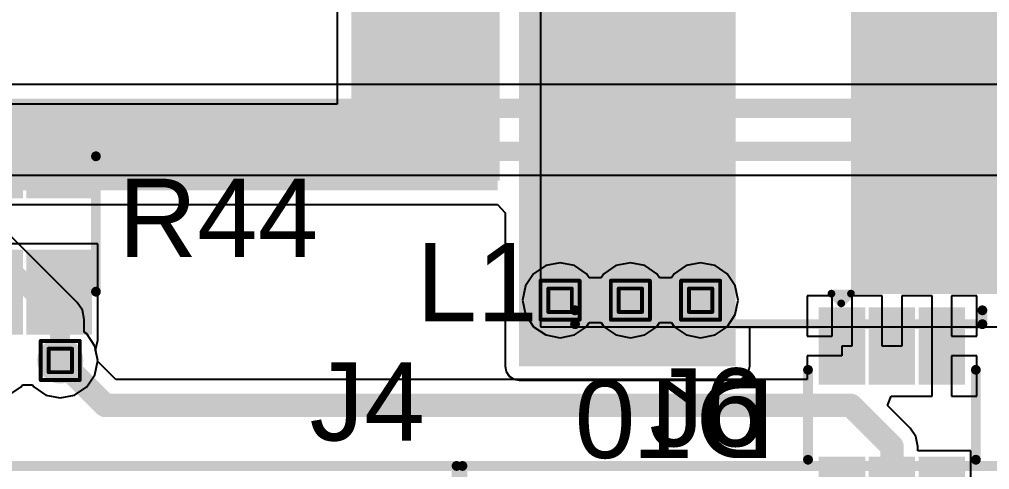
# Model space of a CAD drawing. Header units: inches. Extents: x -8 to 208, y -3 to 109.
# Drawn here: x 55.98 to 68.61, y 11.94 to 17.79 of the extents above; entities that cross this region are included whole.
import ezdxf

# ---------------------------------------------------------------- set-up
doc = ezdxf.new("R2010")
doc.units = ezdxf.units.IN
for name, color, linetype in [('BottomLayer', 5, 'Continuous'), ('BottomOverlay', 54, 'Continuous'), ('BottomPaste', 16, 'Continuous'), ('BottomSolder', 6, 'Continuous'), ('DrillDrawing', 1, 'Continuous'), ('TopLayer', 1, 'Continuous'), ('TopOverlay', 2, 'Continuous'), ('TopPaste', 8, 'Continuous'), ('TopSolder', 216, 'Continuous'), ('ViaHoleLayer', 16, 'Continuous')]:
    doc.layers.add(name, color=color, linetype=linetype)
doc.styles.add('Arial', font='', dxfattribs={"height": 0.2})
doc.styles.get('Arial').set_extended_font_data('Arial')

# ---------------------------------------------------------------- blocks, each defined once
blk = doc.blocks.new('VLS5045EX_100M_H_12')
at = {"layer": 'TopLayer'}
for points in [[(-3.05, 2), (-1.05, 2), (-1.05, -2), (-3.05, -2)], [(1.05, 2), (3.05, 2), (3.05, -2), (1.05, -2)]]:
    blk.add_hatch(color=1, dxfattribs=at).paths.add_polyline_path(points)
at = {"layer": 'TopPaste'}
for points in [[(-3.05, 2), (-1.05, 2), (-1.05, -2), (-3.05, -2)], [(1.05, 2), (3.05, 2), (3.05, -2), (1.05, -2)]]:
    blk.add_hatch(color=8, dxfattribs=at).paths.add_polyline_path(points)
at = {"layer": 'TopSolder'}
for points in [[(-3.152, 2.102), (-0.948, 2.102), (-0.948, -2.102), (-3.152, -2.102)], [(0.948, 2.102), (3.152, 2.102), (3.152, -2.102), (0.948, -2.102)]]:
    blk.add_hatch(color=216, dxfattribs=at).paths.add_polyline_path(points)
at = {"layer": 'TopOverlay'}
for points in [[(2.65, 2.5, 0.127, 0.127, 0), (-2.65, 2.5, 0.127, 0.127, 0)], [(-2.65, 2.5, 0.127, 0.127, 0), (-2.65, 2.32, 0.127, 0.127, 0)], [(2.65, 2.5, 0.127, 0.127, 0), (2.65, 2.32, 0.127, 0.127, 0)], [(-2.65, -2.32, 0.127, 0.127, 0), (-2.65, -2.5, 0.127, 0.127, 0)], [(2.65, -2.32, 0.127, 0.127, 0), (2.65, -2.5, 0.127, 0.127, 0)], [(2.65, -2.5, 0.127, 0.127, 0), (-2.65, -2.5, 0.127, 0.127, 0)]]:
    blk.add_lwpolyline(points, format="xyseb", dxfattribs=at)
for points in [[(-2.682, 2.5, 0.0635, 0.0635, 1), (-2.618, 2.5, 0.0635, 0.0635, 1)], [(-2.682, 2.5, 0.0635, 0.0635, 1), (-2.618, 2.5, 0.0635, 0.0635, 1)], [(2.618, 2.5, 0.0635, 0.0635, 1), (2.682, 2.5, 0.0635, 0.0635, 1)], [(2.618, 2.5, 0.0635, 0.0635, 1), (2.682, 2.5, 0.0635, 0.0635, 1)], [(-2.682, 2.32, 0.0635, 0.0635, 1), (-2.618, 2.32, 0.0635, 0.0635, 1)], [(2.618, 2.32, 0.0635, 0.0635, 1), (2.682, 2.32, 0.0635, 0.0635, 1)], [(-2.682, -2.32, 0.0635, 0.0635, 1), (-2.618, -2.32, 0.0635, 0.0635, 1)], [(2.618, -2.32, 0.0635, 0.0635, 1), (2.682, -2.32, 0.0635, 0.0635, 1)], [(-2.682, -2.5, 0.0635, 0.0635, 1), (-2.618, -2.5, 0.0635, 0.0635, 1)], [(-2.682, -2.5, 0.0635, 0.0635, 1), (-2.618, -2.5, 0.0635, 0.0635, 1)], [(2.618, -2.5, 0.0635, 0.0635, 1), (2.682, -2.5, 0.0635, 0.0635, 1)], [(2.618, -2.5, 0.0635, 0.0635, 1), (2.682, -2.5, 0.0635, 0.0635, 1)]]:
    blk.add_lwpolyline(points, format="xyseb", close=True, dxfattribs=at)
blk = doc.blocks.new('YC164_JR_070RL_25')
at = {"layer": 'TopLayer'}
for points in [[(-1.335, 1.565), (-0.435, 1.565), (-0.435, 0.915), (-1.335, 0.915)], [(1.335, 0.915), (0.435, 0.915), (0.435, 1.565), (1.335, 1.565)], [(-1.335, 0.665), (-0.435, 0.665), (-0.435, 0.135), (-1.335, 0.135)], [(1.335, 0.135), (0.435, 0.135), (0.435, 0.665), (1.335, 0.665)], [(-1.335, -0.135), (-0.435, -0.135), (-0.435, -0.665), (-1.335, -0.665)], [(1.335, -0.665), (0.435, -0.665), (0.435, -0.135), (1.335, -0.135)], [(-1.335, -0.915), (-0.435, -0.915), (-0.435, -1.565), (-1.335, -1.565)], [(1.335, -1.565), (0.435, -1.565), (0.435, -0.915), (1.335, -0.915)]]:
    blk.add_hatch(color=1, dxfattribs=at).paths.add_polyline_path(points)
at = {"layer": 'TopPaste'}
for points in [[(-1.335, 1.565), (-0.435, 1.565), (-0.435, 0.915), (-1.335, 0.915)], [(1.335, 0.915), (0.435, 0.915), (0.435, 1.565), (1.335, 1.565)], [(-1.335, 0.665), (-0.435, 0.665), (-0.435, 0.135), (-1.335, 0.135)], [(1.335, 0.135), (0.435, 0.135), (0.435, 0.665), (1.335, 0.665)], [(-1.335, -0.135), (-0.435, -0.135), (-0.435, -0.665), (-1.335, -0.665)], [(1.335, -0.665), (0.435, -0.665), (0.435, -0.135), (1.335, -0.135)], [(-1.335, -0.915), (-0.435, -0.915), (-0.435, -1.565), (-1.335, -1.565)], [(1.335, -1.565), (0.435, -1.565), (0.435, -0.915), (1.335, -0.915)]]:
    blk.add_hatch(color=8, dxfattribs=at).paths.add_polyline_path(points)
at = {"layer": 'TopSolder'}
for points in [[(-1.437, 1.667), (-0.333, 1.667), (-0.333, 0.813), (-1.437, 0.813)], [(1.437, 0.813), (0.333, 0.813), (0.333, 1.667), (1.437, 1.667)], [(-1.437, 0.767), (-0.333, 0.767), (-0.333, 0.033), (-1.437, 0.033)], [(1.437, 0.033), (0.333, 0.033), (0.333, 0.767), (1.437, 0.767)], [(-1.437, -0.033), (-0.333, -0.033), (-0.333, -0.767), (-1.437, -0.767)], [(1.437, -0.767), (0.333, -0.767), (0.333, -0.033), (1.437, -0.033)], [(-1.437, -0.813), (-0.333, -0.813), (-0.333, -1.667), (-1.437, -1.667)], [(1.437, -1.667), (0.333, -1.667), (0.333, -0.813), (1.437, -0.813)]]:
    blk.add_hatch(color=216, dxfattribs=at).paths.add_polyline_path(points)
at = {"layer": 'TopOverlay'}
for points in [[(-0.88, 1.718, 0.127, 0.127, 0), (0.88, 1.718, 0.127, 0.127, 0)], [(-1.676, 1.422, 0.2, 0.2, 0), (-1.676, 1.118, 0.2, 0.2, 0)], [(-1.676, 1.422, 0.2, 0.2, 0), (-1.524, 1.27, 0.2, 0.2, 0)], [(-1.524, 1.27, 0.2, 0.2, 0), (-1.676, 1.118, 0.2, 0.2, 0)], [(-0.88, -1.718, 0.127, 0.127, 0), (0.88, -1.718, 0.127, 0.127, 0)]]:
    blk.add_lwpolyline(points, format="xyseb", dxfattribs=at)
for points in [[(-0.912, 1.718, 0.0635, 0.0635, 1), (-0.848, 1.718, 0.0635, 0.0635, 1)], [(0.848, 1.718, 0.0635, 0.0635, 1), (0.912, 1.718, 0.0635, 0.0635, 1)], [(-1.726, 1.422, 0.1, 0.1, 1), (-1.626, 1.422, 0.1, 0.1, 1)], [(-1.726, 1.422, 0.1, 0.1, 1), (-1.626, 1.422, 0.1, 0.1, 1)], [(-1.574, 1.27, 0.1, 0.1, 1), (-1.474, 1.27, 0.1, 0.1, 1)], [(-1.574, 1.27, 0.1, 0.1, 1), (-1.474, 1.27, 0.1, 0.1, 1)], [(-1.726, 1.118, 0.1, 0.1, 1), (-1.626, 1.118, 0.1, 0.1, 1)], [(-1.726, 1.118, 0.1, 0.1, 1), (-1.626, 1.118, 0.1, 0.1, 1)], [(-0.912, -1.718, 0.0635, 0.0635, 1), (-0.848, -1.718, 0.0635, 0.0635, 1)], [(0.848, -1.718, 0.0635, 0.0635, 1), (0.912, -1.718, 0.0635, 0.0635, 1)]]:
    blk.add_lwpolyline(points, format="xyseb", close=True, dxfattribs=at)
blk = doc.blocks.new('DB128L_5_08_3P_BK_S_89')
at = {"layer": 'TopOverlay'}
for points in [[(-7.671, 5.131, 0.127, 0.127, 0), (7.671, 5.131, 0.127, 0.127, 0)], [(-7.671, -5.08, 0.127, 0.127, 0), (-7.671, 5.131, 0.127, 0.127, 0)]]:
    blk.add_lwpolyline(points, format="xyseb", dxfattribs=at)
blk.add_lwpolyline([(-7.703, 5.131, 0.0635, 0.0635, 1), (-7.639, 5.131, 0.0635, 0.0635, 1)], format="xyseb", close=True, dxfattribs=at)
blk.add_lwpolyline([(-7.703, 5.131, 0.0635, 0.0635, 1), (-7.639, 5.131, 0.0635, 0.0635, 1)], format="xyseb", close=True, dxfattribs=at)
blk = doc.blocks.new('DB128L_5_08_3P_BK_S_91')
at = {"layer": 'TopOverlay'}
for points in [[(-7.671, 5.131, 0.127, 0.127, 0), (7.671, 5.131, 0.127, 0.127, 0)], [(7.671, -5.08, 0.127, 0.127, 0), (7.671, 5.131, 0.127, 0.127, 0)]]:
    blk.add_lwpolyline(points, format="xyseb", dxfattribs=at)
blk.add_lwpolyline([(7.639, 5.131, 0.0635, 0.0635, 1), (7.703, 5.131, 0.0635, 0.0635, 1)], format="xyseb", close=True, dxfattribs=at)
blk.add_lwpolyline([(7.639, 5.131, 0.0635, 0.0635, 1), (7.703, 5.131, 0.0635, 0.0635, 1)], format="xyseb", close=True, dxfattribs=at)
blk = doc.blocks.new('SOT_363_B_103')
at = {"layer": 'BottomLayer'}
for points in [[(-1.37, 0.45), (-1.37, 0.85), (-0.57, 0.85), (-0.57, 0.45)], [(0.57, 0.45), (0.57, 0.85), (1.37, 0.85), (1.37, 0.45)], [(-1.37, -0.2), (-1.37, 0.2), (-0.57, 0.2), (-0.57, -0.2)], [(0.57, -0.2), (0.57, 0.2), (1.37, 0.2), (1.37, -0.2)], [(-1.37, -0.85), (-1.37, -0.45), (-0.57, -0.45), (-0.57, -0.85)], [(0.57, -0.85), (0.57, -0.45), (1.37, -0.45), (1.37, -0.85)]]:
    blk.add_hatch(color=5, dxfattribs=at).paths.add_polyline_path(points)
at = {"layer": 'BottomPaste'}
for points in [[(-1.37, 0.45), (-1.37, 0.85), (-0.57, 0.85), (-0.57, 0.45)], [(0.57, 0.45), (0.57, 0.85), (1.37, 0.85), (1.37, 0.45)], [(-1.37, -0.2), (-1.37, 0.2), (-0.57, 0.2), (-0.57, -0.2)], [(0.57, -0.2), (0.57, 0.2), (1.37, 0.2), (1.37, -0.2)], [(-1.37, -0.85), (-1.37, -0.45), (-0.57, -0.45), (-0.57, -0.85)], [(0.57, -0.85), (0.57, -0.45), (1.37, -0.45), (1.37, -0.85)]]:
    blk.add_hatch(color=16, dxfattribs=at).paths.add_polyline_path(points)
at = {"layer": 'BottomSolder'}
for points in [[(-1.472, 0.348), (-1.472, 0.952), (-0.468, 0.952), (-0.468, 0.348)], [(0.468, 0.348), (0.468, 0.952), (1.472, 0.952), (1.472, 0.348)], [(-1.472, -0.302), (-1.472, 0.302), (-0.468, 0.302), (-0.468, -0.302)], [(0.468, -0.302), (0.468, 0.302), (1.472, 0.302), (1.472, -0.302)], [(-1.472, -0.952), (-1.472, -0.348), (-0.468, -0.348), (-0.468, -0.952)], [(0.468, -0.952), (0.468, -0.348), (1.472, -0.348), (1.472, -0.952)]]:
    blk.add_hatch(color=6, dxfattribs=at).paths.add_polyline_path(points)
at = {"layer": 'BottomOverlay'}
for points in [[(0.508, 1.092, 0.127, 0.127, 0), (-0.66, 1.092, 0.127, 0.127, 0)], [(-1.524, -0.66, 0.1, 0.1, 0), (-1.651, -0.533, 0.1, 0.1, 0)], [(-1.651, -0.787, 0.1, 0.1, 0), (-1.651, -0.533, 0.1, 0.1, 0)], [(-1.651, -0.787, 0.1, 0.1, 0), (-1.524, -0.66, 0.1, 0.1, 0)], [(0.508, -1.092, 0.127, 0.127, 0), (-0.66, -1.092, 0.127, 0.127, 0)]]:
    blk.add_lwpolyline(points, format="xyseb", dxfattribs=at)
for points in [[(-0.692, 1.092, 0.0635, 0.0635, 1), (-0.629, 1.092, 0.0635, 0.0635, 1)], [(0.476, 1.092, 0.0635, 0.0635, 1), (0.54, 1.092, 0.0635, 0.0635, 1)], [(-1.676, -0.533, 0.05, 0.05, 1), (-1.626, -0.533, 0.05, 0.05, 1)], [(-1.676, -0.533, 0.05, 0.05, 1), (-1.626, -0.533, 0.05, 0.05, 1)], [(-1.549, -0.66, 0.05, 0.05, 1), (-1.499, -0.66, 0.05, 0.05, 1)], [(-1.549, -0.66, 0.05, 0.05, 1), (-1.499, -0.66, 0.05, 0.05, 1)], [(-1.676, -0.787, 0.05, 0.05, 1), (-1.626, -0.787, 0.05, 0.05, 1)], [(-1.676, -0.787, 0.05, 0.05, 1), (-1.626, -0.787, 0.05, 0.05, 1)], [(-0.692, -1.092, 0.0635, 0.0635, 1), (-0.629, -1.092, 0.0635, 0.0635, 1)], [(0.476, -1.092, 0.0635, 0.0635, 1), (0.54, -1.092, 0.0635, 0.0635, 1)]]:
    blk.add_lwpolyline(points, format="xyseb", close=True, dxfattribs=at)

msp = doc.modelspace()

# ---------------------------------------------------------------- hatches: boundary and pattern name
at = {"layer": 'BottomLayer'}
h = msp.add_hatch(color=5, dxfattribs=at)
edge = h.paths.add_edge_path()
edge.add_arc((63.017, 14.143), 0.3, 0, 360)
h = msp.add_hatch(color=5, dxfattribs=at)
edge = h.paths.add_edge_path()
edge.add_arc((63.932, 14.143), 0.3, 0, 360)
h = msp.add_hatch(color=5, dxfattribs=at)
edge = h.paths.add_edge_path()
edge.add_arc((64.846, 14.143), 0.3, 0, 360)
h = msp.add_hatch(color=5, dxfattribs=at)
edge = h.paths.add_edge_path()
edge.add_arc((56.515, 13.36), 0.3, 0, 360)
at = {"layer": 'BottomSolder'}
h = msp.add_hatch(color=6, dxfattribs=at)
edge = h.paths.add_edge_path()
edge.add_arc((63.017, 14.143), 0.402, 0, 360)
h = msp.add_hatch(color=6, dxfattribs=at)
edge = h.paths.add_edge_path()
edge.add_arc((63.932, 14.143), 0.402, 0, 360)
h = msp.add_hatch(color=6, dxfattribs=at)
edge = h.paths.add_edge_path()
edge.add_arc((64.846, 14.143), 0.402, 0, 360)
at = {"layer": 'TopLayer'}
for points in [[(65.303, 23.673), (62.484, 23.673), (62.484, 13.284), (65.303, 13.284)], [(60.3, 15.697), (62.23, 15.697), (62.23, 21.539), (60.3, 21.539)], [(69.799, 18.44), (66.802, 18.44), (66.802, 14.224), (69.799, 14.224)], [(49.987, 15.57), (62.205, 15.57), (62.205, 16.51), (49.987, 16.51)]]:
    msp.add_hatch(color=1, dxfattribs=at).paths.add_polyline_path(points)
h = msp.add_hatch(color=1, dxfattribs=at)
edge = h.paths.add_edge_path()
edge.add_arc((63.017, 14.143), 0.3, 0, 360)
h = msp.add_hatch(color=1, dxfattribs=at)
edge = h.paths.add_edge_path()
edge.add_arc((63.932, 14.143), 0.3, 0, 360)
h = msp.add_hatch(color=1, dxfattribs=at)
edge = h.paths.add_edge_path()
edge.add_arc((64.846, 14.143), 0.3, 0, 360)
h = msp.add_hatch(color=1, dxfattribs=at)
edge = h.paths.add_edge_path()
edge.add_arc((56.515, 13.36), 0.3, 0, 360)
at = {"layer": 'TopSolder'}
h = msp.add_hatch(color=216, dxfattribs=at)
edge = h.paths.add_edge_path()
edge.add_arc((63.017, 14.143), 0.402, 0, 360)
h = msp.add_hatch(color=216, dxfattribs=at)
edge = h.paths.add_edge_path()
edge.add_arc((63.932, 14.143), 0.402, 0, 360)
h = msp.add_hatch(color=216, dxfattribs=at)
edge = h.paths.add_edge_path()
edge.add_arc((64.846, 14.143), 0.402, 0, 360)
at = {"layer": 'ViaHoleLayer'}
h = msp.add_hatch(color=16, dxfattribs=at)
edge = h.paths.add_edge_path()
edge.add_arc((63.017, 14.143), 0.15, 0, 360)
h = msp.add_hatch(color=16, dxfattribs=at)
edge = h.paths.add_edge_path()
edge.add_arc((63.932, 14.143), 0.15, 0, 360)
h = msp.add_hatch(color=16, dxfattribs=at)
edge = h.paths.add_edge_path()
edge.add_arc((64.846, 14.143), 0.15, 0, 360)
h = msp.add_hatch(color=16, dxfattribs=at)
edge = h.paths.add_edge_path()
edge.add_arc((56.515, 13.36), 0.15, 0, 360)

# ---------------------------------------------------------------- linework, layer by layer
at = {"layer": 'BottomLayer'}
for p, q in [((77.034, 16.948), (51.792, 16.948)), ((51.432, 15.767), (77.394, 15.767)), ((56.735, 14.114), (55.795, 15.053)), ((62.831, 14.593), (62.673, 14.487)), ((63.017, 14.63), (62.831, 14.593)), ((63.204, 14.593), (63.017, 14.63)), ((63.362, 14.487), (63.204, 14.593)), ((63.745, 14.593), (63.587, 14.487)), ((63.932, 14.63), (63.745, 14.593)), ((64.118, 14.593), (63.932, 14.63)), ((64.276, 14.487), (64.118, 14.593)), ((64.66, 14.593), (64.502, 14.487)), ((64.846, 14.63), (64.66, 14.593)), ((65.033, 14.593), (64.846, 14.63)), ((65.191, 14.487), (65.033, 14.593)), ((62.673, 14.487), (62.567, 14.329)), ((63.398, 14.433), (63.362, 14.487)), ((63.551, 14.433), (63.398, 14.433)), ((63.587, 14.487), (63.551, 14.433)), ((64.313, 14.433), (64.276, 14.487)), ((64.465, 14.433), (64.313, 14.433)), ((64.502, 14.487), (64.465, 14.433)), ((65.296, 14.329), (65.191, 14.487)), ((62.567, 14.329), (62.53, 14.143)), ((65.333, 14.143), (65.296, 14.329)), ((62.53, 14.143), (62.567, 13.957)), ((65.296, 13.957), (65.333, 14.143)), ((66.558, 14.202), (66.231, 14.202)), ((66.231, 14.202), (66.231, 13.675)), ((66.558, 13.675), (66.558, 14.202)), ((67.208, 14.202), (66.812, 14.202)), ((66.812, 14.202), (66.812, 13.548)), ((67.208, 13.548), (67.208, 14.202)), ((67.858, 14.202), (67.462, 14.202)), ((67.462, 14.202), (67.462, 13.548)), ((67.858, 13.548), (67.858, 14.202)), ((68.439, 14.202), (68.112, 14.202)), ((68.112, 14.202), (68.112, 13.675)), ((68.439, 13.675), (68.439, 14.202)), ((56.802, 14.013), (56.735, 14.114)), ((56.826, 13.894), (56.802, 14.013)), ((56.826, 13.727), (56.826, 13.894)), ((62.567, 13.957), (62.673, 13.799)), ((65.191, 13.799), (65.296, 13.957)), ((62.673, 13.799), (62.831, 13.693)), ((63.204, 13.693), (63.362, 13.799)), ((63.362, 13.799), (63.398, 13.853)), ((63.398, 13.853), (63.551, 13.853)), ((63.551, 13.853), (63.587, 13.799)), ((63.587, 13.799), (63.745, 13.693)), ((64.118, 13.693), (64.276, 13.799)), ((64.276, 13.799), (64.313, 13.853)), ((64.313, 13.853), (64.465, 13.853)), ((64.465, 13.853), (64.502, 13.799)), ((64.502, 13.799), (64.66, 13.693)), ((65.033, 13.693), (65.191, 13.799)), ((56.859, 13.705), (56.826, 13.727)), ((56.965, 13.547), (56.859, 13.705)), ((62.831, 13.693), (63.017, 13.656)), ((63.017, 13.656), (63.204, 13.693)), ((63.745, 13.693), (63.932, 13.656)), ((63.932, 13.656), (64.118, 13.693)), ((64.66, 13.693), (64.846, 13.656)), ((64.846, 13.656), (65.033, 13.693)), ((66.231, 13.675), (66.558, 13.675)), ((68.112, 13.675), (68.439, 13.675)), ((57.002, 13.36), (56.965, 13.547)), ((66.812, 13.548), (66.685, 13.548)), ((66.685, 13.548), (66.685, 13.421)), ((67.462, 13.548), (67.208, 13.548)), ((67.858, 12.894), (67.858, 13.548)), ((66.685, 13.421), (66.231, 13.421)), ((66.231, 13.421), (66.231, 13.113)), ((68.439, 13.421), (68.112, 13.421)), ((68.112, 13.421), (68.112, 12.894)), ((68.439, 12.894), (68.439, 13.421)), ((57, 13.351), (57.002, 13.36)), ((57.239, 13.113), (57, 13.351)), ((66.231, 13.113), (57.239, 13.113)), ((67.278, 12.776), (67.326, 12.894)), ((67.326, 12.894), (67.858, 12.894)), ((68.112, 12.894), (68.439, 12.894)), ((67.573, 12.481), (67.278, 12.776)), ((67.646, 12.372), (67.573, 12.481)), ((67.672, 12.243), (67.646, 12.372)), ((67.672, 12.186), (67.672, 12.243)), ((68.363, 12.186), (67.672, 12.186)), ((68.363, 11.03), (68.363, 12.186))]:
    msp.add_line(p, q, dxfattribs=at)
for points in [[(51.664, 16.637, 0.254, 0.254, 0), (77.162, 16.637, 0.254, 0.254, 0)], [(51.432, 16.078, 0.254, 0.254, 0), (77.394, 16.078, 0.254, 0.254, 0)], [(55.575, 14.834, 0.254, 0.254, 0), (56.515, 13.894, 0.254, 0.254, 0)], [(56.515, 13.36, 0.254, 0.254, 0), (56.515, 13.894, 0.254, 0.254, 0)], [(56.515, 13.36, 0.305, 0.305, 0), (57.099, 12.776, 0.305, 0.305, 0)], [(57.099, 12.776, 0.305, 0.305, 0), (66.802, 12.776, 0.305, 0.305, 0)], [(66.802, 12.776, 0.305, 0.305, 0), (67.335, 12.243, 0.305, 0.305, 0)], [(67.335, 11.608, 0.305, 0.305, 0), (67.335, 12.243, 0.305, 0.305, 0)]]:
    msp.add_lwpolyline(points, format="xyseb", dxfattribs=at)
for points in [[(56.452, 13.894, 0.127, 0.127, 1), (56.578, 13.894, 0.127, 0.127, 1)], [(56.452, 13.894, 0.127, 0.127, 1), (56.578, 13.894, 0.127, 0.127, 1)], [(56.439, 13.36, 0.152, 0.152, 1), (56.591, 13.36, 0.152, 0.152, 1)], [(56.452, 13.36, 0.127, 0.127, 1), (56.578, 13.36, 0.127, 0.127, 1)], [(57.023, 12.776, 0.152, 0.152, 1), (57.175, 12.776, 0.152, 0.152, 1)], [(57.023, 12.776, 0.152, 0.152, 1), (57.175, 12.776, 0.152, 0.152, 1)], [(66.726, 12.776, 0.152, 0.152, 1), (66.878, 12.776, 0.152, 0.152, 1)], [(66.726, 12.776, 0.152, 0.152, 1), (66.878, 12.776, 0.152, 0.152, 1)], [(67.259, 12.243, 0.152, 0.152, 1), (67.412, 12.243, 0.152, 0.152, 1)], [(67.259, 12.243, 0.152, 0.152, 1), (67.412, 12.243, 0.152, 0.152, 1)]]:
    msp.add_lwpolyline(points, format="xyseb", close=True, dxfattribs=at)
at = {"layer": 'DrillDrawing'}
for points in [[(62.763, 14.397, 0.0508, 0.0508, 0), (63.271, 14.397, 0.0508, 0.0508, 0)], [(62.763, 13.889, 0.0508, 0.0508, 0), (62.763, 14.397, 0.0508, 0.0508, 0)], [(63.271, 13.889, 0.0508, 0.0508, 0), (63.271, 14.397, 0.0508, 0.0508, 0)], [(63.678, 14.397, 0.0508, 0.0508, 0), (64.186, 14.397, 0.0508, 0.0508, 0)], [(63.678, 13.889, 0.0508, 0.0508, 0), (63.678, 14.397, 0.0508, 0.0508, 0)], [(64.186, 13.889, 0.0508, 0.0508, 0), (64.186, 14.397, 0.0508, 0.0508, 0)], [(64.592, 14.397, 0.0508, 0.0508, 0), (65.1, 14.397, 0.0508, 0.0508, 0)], [(64.592, 13.889, 0.0508, 0.0508, 0), (64.592, 14.397, 0.0508, 0.0508, 0)], [(65.1, 13.889, 0.0508, 0.0508, 0), (65.1, 14.397, 0.0508, 0.0508, 0)], [(62.865, 14.295, 0.0508, 0.0508, 0), (63.17, 14.295, 0.0508, 0.0508, 0)], [(62.865, 13.991, 0.0508, 0.0508, 0), (62.865, 14.295, 0.0508, 0.0508, 0)], [(63.17, 13.991, 0.0508, 0.0508, 0), (63.17, 14.295, 0.0508, 0.0508, 0)], [(63.779, 14.295, 0.0508, 0.0508, 0), (64.084, 14.295, 0.0508, 0.0508, 0)], [(63.779, 13.991, 0.0508, 0.0508, 0), (63.779, 14.295, 0.0508, 0.0508, 0)], [(64.084, 13.991, 0.0508, 0.0508, 0), (64.084, 14.295, 0.0508, 0.0508, 0)], [(64.694, 14.295, 0.0508, 0.0508, 0), (64.999, 14.295, 0.0508, 0.0508, 0)], [(64.694, 13.991, 0.0508, 0.0508, 0), (64.694, 14.295, 0.0508, 0.0508, 0)], [(64.999, 13.991, 0.0508, 0.0508, 0), (64.999, 14.295, 0.0508, 0.0508, 0)], [(62.865, 13.991, 0.0508, 0.0508, 0), (63.17, 13.991, 0.0508, 0.0508, 0)], [(63.779, 13.991, 0.0508, 0.0508, 0), (64.084, 13.991, 0.0508, 0.0508, 0)], [(64.694, 13.991, 0.0508, 0.0508, 0), (64.999, 13.991, 0.0508, 0.0508, 0)], [(62.763, 13.889, 0.0508, 0.0508, 0), (63.271, 13.889, 0.0508, 0.0508, 0)], [(63.678, 13.889, 0.0508, 0.0508, 0), (64.186, 13.889, 0.0508, 0.0508, 0)], [(64.592, 13.889, 0.0508, 0.0508, 0), (65.1, 13.889, 0.0508, 0.0508, 0)], [(56.261, 13.614, 0.0508, 0.0508, 0), (56.769, 13.614, 0.0508, 0.0508, 0)], [(56.261, 13.106, 0.0508, 0.0508, 0), (56.261, 13.614, 0.0508, 0.0508, 0)], [(56.769, 13.106, 0.0508, 0.0508, 0), (56.769, 13.614, 0.0508, 0.0508, 0)], [(56.363, 13.513, 0.0508, 0.0508, 0), (56.667, 13.513, 0.0508, 0.0508, 0)], [(56.363, 13.208, 0.0508, 0.0508, 0), (56.363, 13.513, 0.0508, 0.0508, 0)], [(56.667, 13.208, 0.0508, 0.0508, 0), (56.667, 13.513, 0.0508, 0.0508, 0)], [(56.261, 13.106, 0.0508, 0.0508, 0), (56.769, 13.106, 0.0508, 0.0508, 0)], [(56.363, 13.208, 0.0508, 0.0508, 0), (56.667, 13.208, 0.0508, 0.0508, 0)]]:
    msp.add_lwpolyline(points, format="xyseb", dxfattribs=at)
for points in [[(62.751, 14.397, 0.0254, 0.0254, 1), (62.776, 14.397, 0.0254, 0.0254, 1)], [(62.751, 14.397, 0.0254, 0.0254, 1), (62.776, 14.397, 0.0254, 0.0254, 1)], [(63.259, 14.397, 0.0254, 0.0254, 1), (63.284, 14.397, 0.0254, 0.0254, 1)], [(63.259, 14.397, 0.0254, 0.0254, 1), (63.284, 14.397, 0.0254, 0.0254, 1)], [(63.665, 14.397, 0.0254, 0.0254, 1), (63.69, 14.397, 0.0254, 0.0254, 1)], [(63.665, 14.397, 0.0254, 0.0254, 1), (63.69, 14.397, 0.0254, 0.0254, 1)], [(64.173, 14.397, 0.0254, 0.0254, 1), (64.198, 14.397, 0.0254, 0.0254, 1)], [(64.173, 14.397, 0.0254, 0.0254, 1), (64.198, 14.397, 0.0254, 0.0254, 1)], [(64.579, 14.397, 0.0254, 0.0254, 1), (64.605, 14.397, 0.0254, 0.0254, 1)], [(64.579, 14.397, 0.0254, 0.0254, 1), (64.605, 14.397, 0.0254, 0.0254, 1)], [(65.087, 14.397, 0.0254, 0.0254, 1), (65.113, 14.397, 0.0254, 0.0254, 1)], [(65.087, 14.397, 0.0254, 0.0254, 1), (65.113, 14.397, 0.0254, 0.0254, 1)], [(62.852, 14.295, 0.0254, 0.0254, 1), (62.878, 14.295, 0.0254, 0.0254, 1)], [(62.852, 14.295, 0.0254, 0.0254, 1), (62.878, 14.295, 0.0254, 0.0254, 1)], [(63.157, 14.295, 0.0254, 0.0254, 1), (63.182, 14.295, 0.0254, 0.0254, 1)], [(63.157, 14.295, 0.0254, 0.0254, 1), (63.182, 14.295, 0.0254, 0.0254, 1)], [(63.767, 14.295, 0.0254, 0.0254, 1), (63.792, 14.295, 0.0254, 0.0254, 1)], [(63.767, 14.295, 0.0254, 0.0254, 1), (63.792, 14.295, 0.0254, 0.0254, 1)], [(64.072, 14.295, 0.0254, 0.0254, 1), (64.097, 14.295, 0.0254, 0.0254, 1)], [(64.072, 14.295, 0.0254, 0.0254, 1), (64.097, 14.295, 0.0254, 0.0254, 1)], [(64.681, 14.295, 0.0254, 0.0254, 1), (64.706, 14.295, 0.0254, 0.0254, 1)], [(64.681, 14.295, 0.0254, 0.0254, 1), (64.706, 14.295, 0.0254, 0.0254, 1)], [(64.986, 14.295, 0.0254, 0.0254, 1), (65.011, 14.295, 0.0254, 0.0254, 1)], [(64.986, 14.295, 0.0254, 0.0254, 1), (65.011, 14.295, 0.0254, 0.0254, 1)], [(62.852, 13.991, 0.0254, 0.0254, 1), (62.878, 13.991, 0.0254, 0.0254, 1)], [(62.852, 13.991, 0.0254, 0.0254, 1), (62.878, 13.991, 0.0254, 0.0254, 1)], [(63.157, 13.991, 0.0254, 0.0254, 1), (63.182, 13.991, 0.0254, 0.0254, 1)], [(63.157, 13.991, 0.0254, 0.0254, 1), (63.182, 13.991, 0.0254, 0.0254, 1)], [(63.767, 13.991, 0.0254, 0.0254, 1), (63.792, 13.991, 0.0254, 0.0254, 1)], [(63.767, 13.991, 0.0254, 0.0254, 1), (63.792, 13.991, 0.0254, 0.0254, 1)], [(64.072, 13.991, 0.0254, 0.0254, 1), (64.097, 13.991, 0.0254, 0.0254, 1)], [(64.072, 13.991, 0.0254, 0.0254, 1), (64.097, 13.991, 0.0254, 0.0254, 1)], [(64.681, 13.991, 0.0254, 0.0254, 1), (64.706, 13.991, 0.0254, 0.0254, 1)], [(64.681, 13.991, 0.0254, 0.0254, 1), (64.706, 13.991, 0.0254, 0.0254, 1)], [(64.986, 13.991, 0.0254, 0.0254, 1), (65.011, 13.991, 0.0254, 0.0254, 1)], [(64.986, 13.991, 0.0254, 0.0254, 1), (65.011, 13.991, 0.0254, 0.0254, 1)], [(62.751, 13.889, 0.0254, 0.0254, 1), (62.776, 13.889, 0.0254, 0.0254, 1)], [(62.751, 13.889, 0.0254, 0.0254, 1), (62.776, 13.889, 0.0254, 0.0254, 1)], [(63.259, 13.889, 0.0254, 0.0254, 1), (63.284, 13.889, 0.0254, 0.0254, 1)], [(63.259, 13.889, 0.0254, 0.0254, 1), (63.284, 13.889, 0.0254, 0.0254, 1)], [(63.665, 13.889, 0.0254, 0.0254, 1), (63.69, 13.889, 0.0254, 0.0254, 1)], [(63.665, 13.889, 0.0254, 0.0254, 1), (63.69, 13.889, 0.0254, 0.0254, 1)], [(64.173, 13.889, 0.0254, 0.0254, 1), (64.198, 13.889, 0.0254, 0.0254, 1)], [(64.173, 13.889, 0.0254, 0.0254, 1), (64.198, 13.889, 0.0254, 0.0254, 1)], [(64.579, 13.889, 0.0254, 0.0254, 1), (64.605, 13.889, 0.0254, 0.0254, 1)], [(64.579, 13.889, 0.0254, 0.0254, 1), (64.605, 13.889, 0.0254, 0.0254, 1)], [(65.087, 13.889, 0.0254, 0.0254, 1), (65.113, 13.889, 0.0254, 0.0254, 1)], [(65.087, 13.889, 0.0254, 0.0254, 1), (65.113, 13.889, 0.0254, 0.0254, 1)], [(56.248, 13.614, 0.0254, 0.0254, 1), (56.274, 13.614, 0.0254, 0.0254, 1)], [(56.248, 13.614, 0.0254, 0.0254, 1), (56.274, 13.614, 0.0254, 0.0254, 1)], [(56.756, 13.614, 0.0254, 0.0254, 1), (56.782, 13.614, 0.0254, 0.0254, 1)], [(56.756, 13.614, 0.0254, 0.0254, 1), (56.782, 13.614, 0.0254, 0.0254, 1)], [(56.35, 13.513, 0.0254, 0.0254, 1), (56.375, 13.513, 0.0254, 0.0254, 1)], [(56.35, 13.513, 0.0254, 0.0254, 1), (56.375, 13.513, 0.0254, 0.0254, 1)], [(56.655, 13.513, 0.0254, 0.0254, 1), (56.68, 13.513, 0.0254, 0.0254, 1)], [(56.655, 13.513, 0.0254, 0.0254, 1), (56.68, 13.513, 0.0254, 0.0254, 1)], [(56.248, 13.106, 0.0254, 0.0254, 1), (56.274, 13.106, 0.0254, 0.0254, 1)], [(56.248, 13.106, 0.0254, 0.0254, 1), (56.274, 13.106, 0.0254, 0.0254, 1)], [(56.35, 13.208, 0.0254, 0.0254, 1), (56.375, 13.208, 0.0254, 0.0254, 1)], [(56.35, 13.208, 0.0254, 0.0254, 1), (56.375, 13.208, 0.0254, 0.0254, 1)], [(56.655, 13.208, 0.0254, 0.0254, 1), (56.68, 13.208, 0.0254, 0.0254, 1)], [(56.655, 13.208, 0.0254, 0.0254, 1), (56.68, 13.208, 0.0254, 0.0254, 1)], [(56.756, 13.106, 0.0254, 0.0254, 1), (56.782, 13.106, 0.0254, 0.0254, 1)], [(56.756, 13.106, 0.0254, 0.0254, 1), (56.782, 13.106, 0.0254, 0.0254, 1)]]:
    msp.add_lwpolyline(points, format="xyseb", close=True, dxfattribs=at)
at = {"layer": 'TopLayer'}
for p, q in [((60.118, 20.757), (60.118, 16.691)), ((62.763, 18.847), (62.763, 13.799)), ((60.118, 16.691), (54.151, 16.691)), ((55.041, 15.389), (62.205, 15.389)), ((62.205, 15.389), (62.303, 15.281)), ((62.303, 15.281), (62.303, 13.284)), ((57.004, 14.877), (55.172, 14.877)), ((57.004, 13.622), (57.004, 14.877)), ((62.763, 13.799), (69.113, 13.799)), ((65.485, 13.284), (65.485, 13.799)), ((65.485, 13.799), (69.113, 13.799)), ((56.975, 13.495), (57.004, 13.622)), ((57.004, 13.622), (57.004, 13.622)), ((57.002, 13.36), (56.975, 13.495)), ((56.965, 13.174), (57.002, 13.36)), ((62.303, 13.284), (62.317, 13.215)), ((65.471, 13.215), (65.485, 13.284)), ((56.859, 13.016), (56.965, 13.174)), ((62.317, 13.215), (62.356, 13.156)), ((62.356, 13.156), (62.415, 13.117)), ((65.373, 13.117), (65.432, 13.156)), ((65.432, 13.156), (65.471, 13.215)), ((55.847, 12.91), (56.005, 13.016)), ((56.005, 13.016), (56.024, 13.044)), ((56.024, 13.044), (56.152, 13.044)), ((56.152, 13.044), (56.171, 13.016)), ((56.171, 13.016), (56.329, 12.91)), ((56.701, 12.91), (56.859, 13.016)), ((62.415, 13.117), (62.484, 13.103)), ((62.484, 13.103), (65.303, 13.103)), ((65.303, 13.103), (65.373, 13.117)), ((56.329, 12.91), (56.515, 12.873)), ((56.515, 12.873), (56.701, 12.91))]:
    msp.add_line(p, q, dxfattribs=at)
for points in [[(68.301, 16.535, 0.559, 0.559, 0), (69.52, 17.755, 0.559, 0.559, 0)], [(68.301, 16.332, 0.559, 0.559, 0), (68.301, 16.535, 0.559, 0.559, 0)], [(56.501, 14.249, 0.254, 0.254, 0), (56.508, 14.242, 0.254, 0.254, 0)], [(56.508, 13.367, 0.254, 0.254, 0), (56.508, 14.242, 0.254, 0.254, 0)], [(56.508, 13.367, 0.254, 0.254, 0), (56.515, 13.36, 0.254, 0.254, 0)], [(56.521, 13.329, 0.254, 0.254, 0), (56.54, 13.31, 0.254, 0.254, 0)]]:
    msp.add_lwpolyline(points, format="xyseb", dxfattribs=at)
for points in [[(68.161, 16.535, 0.279, 0.279, 1), (68.44, 16.535, 0.279, 0.279, 1)], [(68.161, 16.535, 0.279, 0.279, 1), (68.44, 16.535, 0.279, 0.279, 1)], [(68.161, 16.332, 0.279, 0.279, 1), (68.44, 16.332, 0.279, 0.279, 1)], [(56.437, 14.249, 0.127, 0.127, 1), (56.564, 14.249, 0.127, 0.127, 1)], [(56.444, 14.242, 0.127, 0.127, 1), (56.571, 14.242, 0.127, 0.127, 1)], [(56.444, 14.242, 0.127, 0.127, 1), (56.571, 14.242, 0.127, 0.127, 1)], [(56.444, 13.367, 0.127, 0.127, 1), (56.571, 13.367, 0.127, 0.127, 1)], [(56.444, 13.367, 0.127, 0.127, 1), (56.571, 13.367, 0.127, 0.127, 1)], [(56.452, 13.36, 0.127, 0.127, 1), (56.578, 13.36, 0.127, 0.127, 1)], [(56.457, 13.329, 0.127, 0.127, 1), (56.584, 13.329, 0.127, 0.127, 1)], [(56.477, 13.31, 0.127, 0.127, 1), (56.604, 13.31, 0.127, 0.127, 1)]]:
    msp.add_lwpolyline(points, format="xyseb", close=True, dxfattribs=at)

# ---------------------------------------------------------------- block references
for name, p, rotation in [('VLS5045EX_100M_H_12', (65.862, 16.332), 180), ('YC164_JR_070RL_25', (55.261, 15.134), 90), ('SOT_363_B_103', (67.335, 12.578), 270)]:
    msp.add_blockref(name, p, dxfattribs=dict(rotation=rotation))
for name, p in [('DB128L_5_08_3P_BK_S_91', (54, 6.858)), ('DB128L_5_08_3P_BK_S_89', (69.418, 6.858))]:
    msp.add_blockref(name, p)

# ---------------------------------------------------------------- texts
at = {"layer": 'BottomOverlay', "style": 'Arial', "text_generation_flag": 2}
msp.add_text('D10', height=1.016, dxfattribs=at).set_placement((65.811, 12.091))
at = {"layer": 'TopOverlay', "style": 'Arial'}
for s, p in [('R44', (57.269, 14.707)), ('L1', (61.146, 13.869)), ('J4', (59.758, 12.319)), ('J6', (64.178, 12.243))]:
    msp.add_text(s, height=1.016, dxfattribs=at).set_placement(p)

doc.saveas('drawing.dxf')
